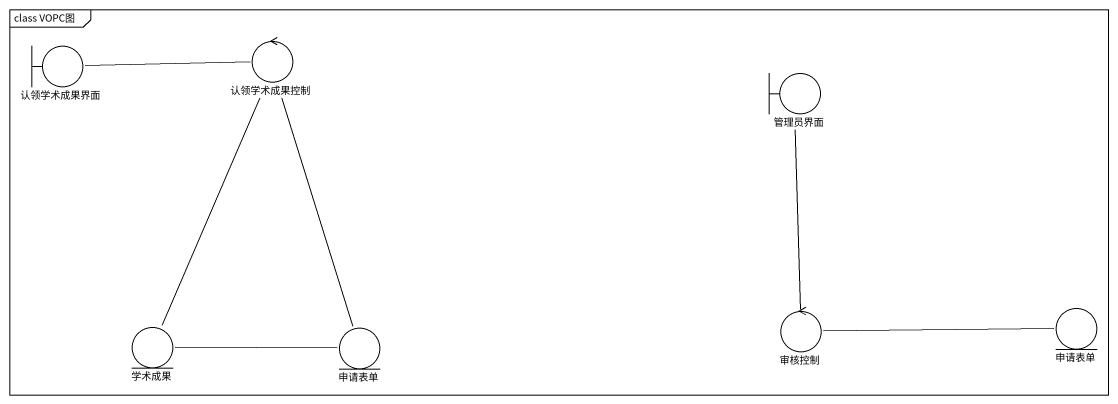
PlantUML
@startuml
mainframe class VOPC图
boundary 认领学术成果界面
control 认领学术成果控制
boundary 管理员界面
entity 学术成果
control 审核控制
entity 申请表单
entity "申请表单" as 申请表单_2
认领学术成果界面 -right- 认领学术成果控制
认领学术成果控制 -- 学术成果
认领学术成果控制 -- 申请表单_2
学术成果 -right- 申请表单_2
审核控制 -up- 管理员界面
审核控制 -right- 申请表单
@enduml
